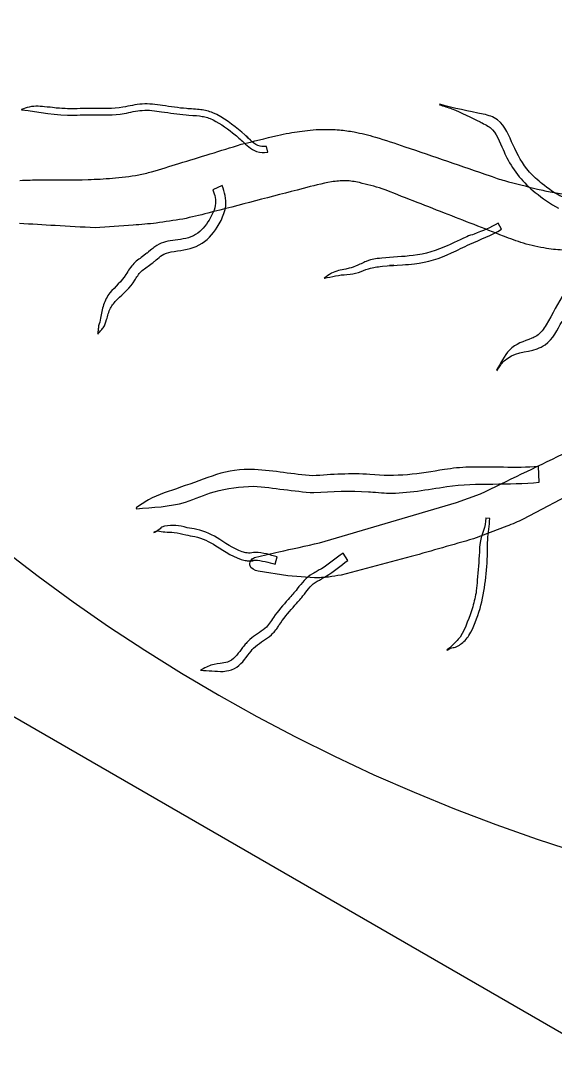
# Model space of a CAD drawing. Extents: x 5.1 to 86.3, y 5.1 to 86.3.
# Drawn here: x 22.6 to 33.89, y 5.13 to 26.99 of the extents above; entities that cross this region are included whole.
import ezdxf

# ---------------------------------------------------------------- set-up
doc = ezdxf.new("R2010")
doc.units = 0
doc.layers.add('View004', color=7, linetype='CONTINUOUS')

msp = doc.modelspace()

# ---------------------------------------------------------------- linework, layer by layer
at = {"layer": 'View004', "color": 1}
for p, q in [((31.451377, 25.218942), (31.448337, 25.208644)), ((31.448337, 25.208644), (31.448337, 25.208644)), ((22.613011, 25.110692), (22.613615, 25.105372)), ((22.613615, 25.105372), (22.613615, 25.105372)), ((27.788058, 24.327709), (27.787981, 24.327692)), ((27.819225, 24.20682), (27.788058, 24.327709)), ((26.659211, 23.412188), (26.659189, 23.412202)), ((26.852082, 23.50125), (26.659211, 23.412188)), ((32.759223, 22.582313), (32.687243, 22.707858)), ((32.687243, 22.707858), (32.687309, 22.707775)), ((29.01291, 21.550206), (29.015418, 21.54443)), ((29.015418, 21.54443), (29.015418, 21.54443)), ((24.223769, 20.367437), (24.228709, 20.365309)), ((24.228709, 20.365309), (24.228709, 20.365309)), ((32.655309, 19.604837), (32.6643, 19.598985)), ((32.6643, 19.598985), (32.6643, 19.598985)), ((33.53936, 17.56714), (33.539334, 17.567126)), ((33.556293, 17.238716), (33.53936, 17.56714)), ((34.992979, 17.392722), (33.214697, 16.454597)), ((31.803058, 16.807877), (32.313683, 16.991939)), ((25.035894, 16.69359), (25.041746, 16.67668)), ((25.041746, 16.67668), (25.041746, 16.67668)), ((28.912979, 15.95733), (31.803058, 16.807877)), ((32.422861, 16.478833), (32.422895, 16.478835)), ((32.51073, 16.472145), (32.422861, 16.478833)), ((25.407239, 16.1811), (25.409671, 16.175248)), ((25.409671, 16.175248), (25.409671, 16.175248)), ((32.870323, 16.307644), (32.165245, 16.040456)), ((29.408263, 15.735898), (29.408157, 15.73587)), ((29.512979, 15.586503), (29.408263, 15.735898)), ((27.97553, 15.505327), (28.019663, 15.658664)), ((28.019663, 15.658664), (28.019651, 15.658662)), ((30.850876, 15.667142), (29.367198, 15.276004)), ((28.239074, 15.262643), (27.615636, 15.354673)), ((28.80462, 15.215143), (28.239074, 15.262643)), ((31.601912, 13.695025), (31.60784, 13.686095)), ((31.60784, 13.686095), (31.60784, 13.686095)), ((26.398583, 13.270046), (26.400027, 13.26389)), ((26.400027, 13.26389), (26.400027, 13.26389))]:
    msp.add_line(p, q, dxfattribs=at)
at = {"layer": 'View004', "color": 7}
msp.add_line((34.831293, 5.132289), (16.003291, 16.002689), dxfattribs=at)
at = {"layer": 'View004', "color": 3}
msp.add_open_spline([(7.701295, 45.701241), (7.701295, 24.714421), (24.714474, 7.701243), (45.701294, 7.701243)], degree=3, dxfattribs=at)
at = {"layer": 'View004', "color": 1}
for points in [[(22.773662, 25.161939), (22.718448, 25.151406), (22.666562, 25.12777), (22.613011, 25.110692)], [(23.154428, 25.161738), (23.01256, 25.17519), (22.91499, 25.188976), (22.773662, 25.161939)], [(23.535121, 25.128222), (23.33005, 25.136323), (23.360253, 25.142221), (23.154428, 25.161738)], [(24.10707, 25.131262), (24.077795, 25.131075), (23.75518, 25.126018), (23.72473, 25.125562)], [(24.758839, 25.156266), (24.543642, 25.117384), (24.324389, 25.132653), (24.10707, 25.131262)], [(25.163646, 25.224217), (25.027473, 25.214945), (24.892484, 25.181961), (24.758839, 25.156266)], [(25.59454, 25.193597), (25.452173, 25.215842), (25.308078, 25.234052), (25.163646, 25.224217)], [(26.100456, 25.128321), (25.930612, 25.142555), (25.762935, 25.167977), (25.59454, 25.193597)], [(31.448337, 25.208644), (31.535307, 25.180151), (31.623672, 25.155603), (31.709251, 25.123171)], [(32.372974, 25.013929), (32.062101, 25.065518), (31.75596, 25.139082), (31.451377, 25.218942)], [(22.613615, 25.105372), (22.983666, 25.05848), (23.351795, 24.980485), (23.726876, 24.99127)], [(23.72473, 25.125562), (23.661529, 25.126398), (23.598281, 25.125699), (23.535121, 25.128222)], [(23.726876, 24.99127), (23.753454, 24.991672), (24.080461, 24.996742), (24.106907, 24.99697)], [(24.106907, 24.99697), (24.332764, 24.998414), (24.56061, 24.983959), (24.78417, 25.024907)], [(24.78417, 25.024907), (24.910129, 25.049121), (25.037875, 25.081596), (25.166103, 25.091521)], [(25.166103, 25.091521), (25.303112, 25.102139), (25.439384, 25.083078), (25.574542, 25.062938)], [(25.574542, 25.062938), (25.746291, 25.036292), (25.918033, 25.011577), (26.091216, 24.995936)], [(26.091216, 24.995936), (26.148998, 24.990692), (26.314448, 24.981435), (26.377327, 24.9736)], [(26.400152, 25.104852), (26.32142, 25.115226), (26.177688, 25.121845), (26.100456, 25.128321)], [(26.377327, 24.9736), (26.415707, 24.968812), (26.453578, 24.960611), (26.491703, 24.954136)], [(26.533919, 25.081026), (26.489329, 25.088968), (26.445054, 25.098939), (26.400152, 25.104852)], [(26.491703, 24.954136), (26.527795, 24.942311), (26.564845, 24.933092), (26.599979, 24.918667)], [(26.658592, 25.038853), (26.618061, 25.055642), (26.575476, 25.066966), (26.533919, 25.081026)], [(26.599979, 24.918667), (26.764601, 24.851088), (26.93467, 24.726041), (27.074966, 24.617317)], [(27.272745, 24.627411), (27.081071, 24.779943), (26.887496, 24.944034), (26.658592, 25.038853)], [(31.709251, 25.123171), (31.913647, 25.045702), (32.110002, 24.944185), (32.30571, 24.847611)], [(32.67257, 24.889356), (32.568956, 24.964953), (32.493509, 24.97686), (32.372974, 25.013929)], [(27.456632, 24.458248), (27.13819, 24.749726), (27.636986, 24.300797), (27.272745, 24.627411)], [(32.30571, 24.847611), (32.345701, 24.826414), (32.471984, 24.762885), (32.51544, 24.728983)], [(32.51544, 24.728983), (32.662347, 24.614386), (32.712667, 24.42024), (32.792251, 24.261141)], [(33.003764, 24.358657), (32.916665, 24.543507), (32.845689, 24.763053), (32.67257, 24.889356)], [(27.074966, 24.617317), (27.112046, 24.588582), (27.147584, 24.557916), (27.183888, 24.528211)], [(27.183888, 24.528211), (27.216538, 24.498943), (27.249431, 24.469949), (27.281842, 24.44042)], [(27.259425, 24.373734), (27.513374, 24.437787), (27.767598, 24.500709), (28.022546, 24.560673)], [(28.022546, 24.560673), (28.105086, 24.581185), (28.187856, 24.601166), (28.272323, 24.612087)], [(28.272323, 24.612087), (28.418574, 24.633861), (28.565175, 24.653545), (28.711835, 24.672332)], [(28.711835, 24.672332), (28.795613, 24.684203), (28.880219, 24.685997), (28.964664, 24.688566)], [(28.964664, 24.688566), (29.087317, 24.690694), (29.210236, 24.69001), (29.332457, 24.678496)], [(29.332457, 24.678496), (29.436244, 24.671352), (29.5388, 24.652435), (29.641277, 24.635206)], [(29.641277, 24.635206), (29.794936, 24.607975), (29.946382, 24.569747), (30.095813, 24.524973)], [(30.095813, 24.524973), (30.304798, 24.465731), (30.509194, 24.391919), (30.715503, 24.324217)], [(25.9418, 23.969223), (26.381008, 24.10406), (26.820217, 24.238897), (27.259425, 24.373734)], [(27.281842, 24.44042), (27.37161, 24.358638), (27.459336, 24.266744), (27.577141, 24.224855)], [(27.605128, 24.348645), (27.546722, 24.372798), (27.502201, 24.416536), (27.456632, 24.458248)], [(27.787981, 24.327692), (27.708724, 24.326476), (27.67985, 24.317736), (27.605128, 24.348645)], [(30.715503, 24.324217), (31.318221, 24.121745), (31.91828, 23.91148), (32.519617, 23.704962)], [(32.792251, 24.261141), (32.818813, 24.203898), (32.84295, 24.14546), (32.871938, 24.089402)], [(33.348057, 23.788674), (33.19976, 23.954451), (33.095466, 24.158273), (33.003764, 24.358657)], [(27.577141, 24.224855), (27.679551, 24.188436), (27.714107, 24.200831), (27.819225, 24.20682)], [(32.871938, 24.089402), (33.019536, 23.803976), (33.217924, 23.55521), (33.470922, 23.356031)], [(25.362193, 23.794503), (25.557032, 23.847186), (25.748501, 23.911292), (25.9418, 23.969223)], [(22.580204, 23.612156), (22.723638, 23.617932), (22.867151, 23.622826), (23.010727, 23.621162)], [(23.010727, 23.621162), (23.348447, 23.620545), (23.686194, 23.62101), (24.023834, 23.629256)], [(24.023834, 23.629256), (24.194094, 23.634576), (24.364118, 23.646021), (24.534113, 23.656783)], [(24.534113, 23.656783), (24.720121, 23.674803), (24.906065, 23.695437), (25.090153, 23.727965)], [(25.090153, 23.727965), (25.182035, 23.745095), (25.272626, 23.767887), (25.362193, 23.794503)], [(29.463528, 23.60551), (29.3637, 23.606498), (29.26422, 23.594117), (29.165381, 23.581053)], [(29.753193, 23.56472), (29.657366, 23.582846), (29.56162, 23.605639), (29.463528, 23.60551)], [(32.519617, 23.704962), (32.619904, 23.671895), (32.718072, 23.631858), (32.821104, 23.607833)], [(32.821104, 23.607833), (33.053078, 23.546159), (33.285477, 23.486033), (33.518377, 23.42799)], [(33.613521, 23.541511), (33.539467, 23.607273), (33.414615, 23.714271), (33.348057, 23.788674)], [(28.567509, 23.441699), (27.896846, 23.265996), (27.225373, 23.093401), (26.554365, 22.919022)], [(26.659189, 23.412202), (26.700017, 23.304626), (26.727126, 23.193688), (26.706606, 23.078255)], [(26.928906, 23.070638), (26.947283, 23.221159), (26.910787, 23.364031), (26.852082, 23.50125)], [(29.165381, 23.581053), (28.964153, 23.543349), (28.765299, 23.494316), (28.567509, 23.441699)], [(30.237099, 23.43558), (30.077588, 23.485147), (29.915204, 23.524383), (29.753193, 23.56472)], [(31.550835, 22.92219), (31.112923, 23.09332), (30.675011, 23.26445), (30.237099, 23.43558)], [(33.518377, 23.42799), (33.620448, 23.404779), (33.722523, 23.381592), (33.825981, 23.36532)], [(34.049025, 23.262145), (33.887618, 23.329573), (33.750962, 23.436137), (33.613521, 23.541511)], [(33.470922, 23.356031), (33.626799, 23.235886), (33.784219, 23.111914), (33.96362, 23.027509)], [(33.825981, 23.36532), (34.054032, 23.325412), (34.283323, 23.292428), (34.513209, 23.265202)], [(26.706606, 23.078255), (26.68411, 22.951725), (26.617158, 22.842452), (26.552859, 22.734093)], [(26.831612, 22.767937), (26.875487, 22.858151), (26.916632, 22.970149), (26.928906, 23.070638)], [(26.025927, 22.794334), (25.837923, 22.767065), (25.650407, 22.736209), (25.462045, 22.711544)], [(26.554365, 22.919022), (26.378219, 22.877458), (26.202073, 22.835897), (26.025927, 22.794334)], [(26.552859, 22.734093), (26.473442, 22.611679), (26.379011, 22.5054), (26.245214, 22.441448)], [(26.748647, 22.621), (26.776303, 22.669982), (26.807007, 22.717357), (26.831612, 22.767937)], [(32.802048, 22.433948), (32.385457, 22.597924), (31.967492, 22.758379), (31.550835, 22.92219)], [(23.326237, 22.65595), (23.074746, 22.670785), (22.823271, 22.685878), (22.571787, 22.700812)], [(24.171943, 22.613238), (23.889726, 22.620534), (23.608078, 22.640552), (23.326237, 22.65595)], [(24.973965, 22.665799), (24.707096, 22.641738), (24.439526, 22.62669), (24.171943, 22.613238)], [(25.462045, 22.711544), (25.300007, 22.68999), (25.13666, 22.681037), (24.973965, 22.665799)], [(26.370494, 22.248833), (26.53251, 22.334816), (26.651637, 22.468376), (26.748647, 22.621)], [(32.085391, 22.26424), (32.310834, 22.368611), (32.550014, 22.444319), (32.759223, 22.582313)], [(32.687309, 22.707775), (32.525578, 22.616256), (32.355239, 22.543551), (32.181218, 22.479462)], [(25.809215, 22.343296), (25.664872, 22.322806), (25.552327, 22.292094), (25.430752, 22.209848)], [(26.245214, 22.441448), (26.109063, 22.376369), (25.956301, 22.36349), (25.809215, 22.343296)], [(32.022783, 22.422355), (31.955478, 22.394554), (31.680102, 22.263201), (31.625138, 22.237201)], [(32.181218, 22.479462), (32.128528, 22.460089), (32.074678, 22.443772), (32.022783, 22.422355)], [(33.220638, 22.286342), (33.078919, 22.329054), (32.939311, 22.378587), (32.802048, 22.433948)], [(25.343104, 22.14024), (25.180436, 22.008307), (25.355674, 22.146396), (25.200283, 22.024935)], [(25.430752, 22.209848), (25.399851, 22.18894), (25.37208, 22.163746), (25.343104, 22.14024)], [(25.618826, 22.051616), (25.701647, 22.092109), (25.748475, 22.093773), (25.842507, 22.112241)], [(25.842507, 22.112241), (26.023472, 22.139411), (26.205875, 22.161466), (26.370494, 22.248833)], [(31.625138, 22.237201), (31.39039, 22.129354), (31.144507, 22.05768), (30.888398, 22.024805)], [(30.919295, 21.84877), (31.190855, 21.88411), (31.452227, 21.963278), (31.70043, 22.078529)], [(31.70043, 22.078529), (31.829048, 22.139815), (31.956118, 22.204352), (32.085391, 22.26424)], [(33.71092, 22.174579), (33.544933, 22.199036), (33.380541, 22.235349), (33.220638, 22.286342)], [(34.091417, 22.137347), (33.964218, 22.145411), (33.836579, 22.152099), (33.71092, 22.174579)], [(24.990671, 21.858052), (24.922302, 21.788344), (24.870279, 21.706927), (24.818168, 21.625093)], [(25.200283, 22.024935), (25.128896, 21.971423), (25.053494, 21.922107), (24.990671, 21.858052)], [(25.344659, 21.839489), (25.451181, 21.922076), (25.389986, 21.87302), (25.491041, 21.957625)], [(25.491041, 21.957625), (25.531276, 21.991316), (25.571006, 22.028237), (25.618826, 22.051616)], [(29.899952, 21.900454), (29.825693, 21.87298), (29.756454, 21.83324), (29.682843, 21.804062)], [(30.229523, 21.972677), (30.074109, 21.949087), (30.041897, 21.952932), (29.899952, 21.900454)], [(30.888398, 22.024805), (30.670446, 21.99683), (30.448398, 21.992612), (30.229523, 21.972677)], [(25.00835, 21.504758), (25.048272, 21.568332), (25.087928, 21.632508), (25.142186, 21.685313)], [(25.142186, 21.685313), (25.203267, 21.744752), (25.277819, 21.787353), (25.344659, 21.839489)], [(29.161954, 21.649898), (29.1088, 21.622569), (29.062594, 21.583436), (29.01291, 21.550206)], [(29.469919, 21.740085), (29.358268, 21.715955), (29.265829, 21.703202), (29.161954, 21.649898)], [(29.682843, 21.804062), (29.579679, 21.763166), (29.583409, 21.76835), (29.469919, 21.740085)], [(29.490299, 21.62501), (29.604852, 21.638227), (29.630728, 21.635559), (29.737189, 21.667973)], [(29.737189, 21.667973), (29.807374, 21.689337), (29.873306, 21.723286), (29.943788, 21.743829)], [(29.943788, 21.743829), (30.073397, 21.783227), (30.100712, 21.780871), (30.243805, 21.801346)], [(30.243805, 21.801346), (30.862966, 21.848283), (29.982425, 21.782764), (30.66582, 21.829162)], [(30.66582, 21.829162), (30.75037, 21.834938), (30.835258, 21.837841), (30.919295, 21.84877)], [(24.818168, 21.625093), (24.728634, 21.47756), (24.596043, 21.364891), (24.482019, 21.237366)], [(24.634357, 21.093818), (24.765521, 21.224969), (24.914206, 21.341297), (25.00835, 21.504758)], [(29.015418, 21.54443), (29.172103, 21.580583), (29.328987, 21.616638), (29.490299, 21.62501)], [(24.482019, 21.237366), (24.425498, 21.160777), (24.38059, 21.073593), (24.349822, 20.983349)], [(34.089859, 21.245024), (33.943613, 21.027315), (33.840199, 20.784668), (33.702313, 20.562186)], [(24.349822, 20.983349), (24.318883, 20.892608), (24.302482, 20.795272), (24.28523, 20.701265)], [(24.494125, 20.911821), (24.529412, 20.981764), (24.581958, 21.03666), (24.634357, 21.093818)], [(24.41158, 20.670206), (24.436713, 20.75082), (24.45588, 20.836009), (24.494125, 20.911821)], [(24.28523, 20.701265), (24.281658, 20.644265), (24.252763, 20.593404), (24.242541, 20.538132)], [(24.342253, 20.499229), (24.37532, 20.549168), (24.392975, 20.614377), (24.41158, 20.670206)], [(33.702313, 20.562186), (33.644743, 20.469299), (33.592595, 20.388723), (33.501898, 20.326339)], [(33.678217, 20.139318), (33.846723, 20.261681), (33.938893, 20.456364), (34.036029, 20.632905)], [(24.235093, 20.452127), (24.231977, 20.423817), (24.227569, 20.395666), (24.223769, 20.367437)], [(24.228709, 20.365309), (24.246523, 20.387357), (24.263836, 20.409822), (24.282167, 20.431444)], [(24.242541, 20.538132), (24.237297, 20.509837), (24.238209, 20.480729), (24.235093, 20.452127)], [(24.282167, 20.431444), (24.301692, 20.454472), (24.325586, 20.47405), (24.342253, 20.499229)], [(33.501898, 20.326339), (33.469826, 20.304276), (33.431643, 20.2928), (33.39651, 20.276035)], [(33.39651, 20.276035), (33.228377, 20.211853), (33.055913, 20.161786), (32.925915, 20.027639)], [(33.51138, 20.050797), (33.566989, 20.080308), (33.627276, 20.102325), (33.678217, 20.139318)], [(32.925915, 20.027639), (32.820847, 19.919221), (32.727377, 19.732738), (32.655309, 19.604837)], [(32.81465, 19.799493), (33.000612, 19.978407), (33.27899, 19.982117), (33.51138, 20.050797)], [(32.6643, 19.598985), (32.714415, 19.66582), (32.754448, 19.741575), (32.81465, 19.799493)], [(32.313683, 16.991939), (32.892527, 17.270601), (33.470871, 17.550296), (34.048917, 17.830611)], [(27.537723, 17.503072), (26.944577, 17.542721), (26.509513, 17.30571), (25.976021, 17.13123)], [(28.768083, 17.37208), (28.357131, 17.405664), (27.951184, 17.47861), (27.537723, 17.503072)], [(31.554991, 17.506607), (31.032072, 17.409911), (30.508857, 17.342165), (29.978122, 17.398573)], [(32.064744, 17.555946), (31.895835, 17.552374), (31.722013, 17.526785), (31.554991, 17.506607)], [(33.539334, 17.567126), (33.048588, 17.529795), (32.555423, 17.566138), (32.064744, 17.555946)], [(29.978122, 17.398573), (29.575198, 17.432492), (29.170519, 17.397737), (28.768083, 17.37208)], [(25.976021, 17.13123), (25.746297, 17.043621), (25.510228, 16.986485), (25.294616, 16.863747)], [(26.686688, 17.036314), (26.956544, 17.111683), (27.237666, 17.146471), (27.517281, 17.150314)], [(27.517281, 17.150314), (27.945916, 17.125964), (28.365357, 17.040084), (28.79273, 17.017836)], [(28.79273, 17.017836), (29.175235, 17.046625), (29.5607, 17.060107), (29.9438, 17.036357)], [(30.364118, 17.006451), (30.781064, 17.003867), (31.191179, 17.081965), (31.601329, 17.145727)], [(31.601329, 17.145727), (32.249696, 17.234206), (32.904965, 17.167684), (33.556293, 17.238716)], [(25.294616, 16.863747), (25.204911, 16.812682), (25.122135, 16.750308), (25.035894, 16.69359)], [(26.080834, 16.813982), (26.284837, 16.881949), (26.479595, 16.978472), (26.686688, 17.036314)], [(29.9438, 17.036357), (30.044116, 17.027891), (30.275163, 17.006998), (30.364118, 17.006451)], [(25.041746, 16.67668), (25.391569, 16.701966), (25.740663, 16.719742), (26.080834, 16.813982)], [(32.422895, 16.478835), (32.427683, 16.298554), (32.33256, 16.139614), (32.304734, 15.966651)], [(32.465958, 16.02106), (32.476576, 16.171633), (32.501663, 16.321388), (32.51073, 16.472145)], [(33.214697, 16.454597), (33.100685, 16.403829), (32.988336, 16.348763), (32.870323, 16.307644)], [(25.491623, 16.217079), (25.4656, 16.201035), (25.435368, 16.193093), (25.407239, 16.1811)], [(25.409671, 16.175248), (25.437722, 16.18661), (25.463752, 16.205983), (25.493832, 16.209334)], [(25.636268, 16.307209), (25.434097, 16.222565), (25.686937, 16.33754), (25.491623, 16.217079)], [(25.493832, 16.209334), (25.544045, 16.214958), (25.592314, 16.174116), (25.643912, 16.188077)], [(26.112295, 16.275585), (25.941565, 16.324225), (25.811066, 16.342952), (25.636268, 16.307209)], [(25.643912, 16.188077), (25.70988, 16.182757), (25.776859, 16.185189), (25.842561, 16.178205)], [(25.842561, 16.178205), (25.924757, 16.169434), (26.003476, 16.143655), (26.083604, 16.124914)], [(26.316286, 16.238398), (26.248927, 16.253902), (26.180273, 16.263083), (26.112295, 16.275585)], [(26.8053, 16.027859), (26.65413, 16.123946), (26.491202, 16.198158), (26.316286, 16.238398)], [(26.083604, 16.124914), (26.147527, 16.112328), (26.212196, 16.103428), (26.275775, 16.089186)], [(26.275775, 16.089186), (26.435119, 16.053489), (26.582761, 15.984164), (26.720054, 15.896651)], [(27.354308, 15.747142), (27.152589, 15.798959), (26.977443, 15.915314), (26.8053, 16.027859)], [(28.048966, 15.765226), (28.33712, 15.828587), (28.625012, 15.893129), (28.912979, 15.95733)], [(32.165245, 16.040456), (31.727098, 15.916107), (31.289146, 15.791043), (30.850876, 15.667142)], [(32.304734, 15.966651), (32.29452, 15.903168), (32.293289, 15.824125), (32.290515, 15.761619)], [(32.460334, 15.75564), (32.462538, 15.843249), (32.459731, 15.933569), (32.465958, 16.02106)], [(26.720054, 15.896651), (26.913862, 15.771489), (27.110262, 15.638429), (27.337283, 15.582892)], [(27.411179, 15.73977), (27.392057, 15.739939), (27.373263, 15.74471), (27.354308, 15.747142)], [(27.556069, 15.753427), (27.507558, 15.753829), (27.459688, 15.739352), (27.411179, 15.73977)], [(28.019651, 15.658662), (27.868123, 15.700477), (27.715174, 15.752074), (27.556069, 15.753427)], [(27.568809, 15.655342), (27.727613, 15.697157), (27.888886, 15.728758), (28.048966, 15.765226)], [(29.408157, 15.73587), (29.252457, 15.630959), (29.112301, 15.502887), (28.950176, 15.407392)], [(32.290515, 15.761619), (32.27986, 15.563391), (32.262334, 15.365617), (32.245112, 15.167881)], [(32.303789, 14.566337), (32.40162, 14.956344), (32.457924, 15.352788), (32.460334, 15.75564)], [(27.337283, 15.582892), (27.367585, 15.580232), (27.397772, 15.575209), (27.428189, 15.574912)], [(27.428189, 15.574912), (27.642763, 15.572784), (27.355169, 15.587202), (27.544182, 15.589352)], [(27.439285, 15.489195), (27.42556, 15.568613), (27.494104, 15.640429), (27.568809, 15.655342)], [(27.544182, 15.589352), (27.691606, 15.590948), (27.834659, 15.540294), (27.97553, 15.505327)], [(29.04961, 15.252182), (29.212991, 15.350506), (29.356709, 15.477853), (29.512979, 15.586503)], [(27.615636, 15.354673), (27.542866, 15.37172), (27.45574, 15.407509), (27.439285, 15.489195)], [(28.766824, 15.303288), (28.625563, 15.23054), (28.53764, 15.106502), (28.442614, 14.985453)], [(28.862516, 15.359892), (28.830619, 15.341029), (28.798722, 15.322158), (28.766824, 15.303288)], [(28.950176, 15.407392), (28.921539, 15.39052), (28.891739, 15.375723), (28.862516, 15.359892)], [(28.592484, 14.87388), (28.672177, 14.975992), (28.742384, 15.082052), (28.861453, 15.143657)], [(29.102979, 15.232957), (29.003624, 15.225357), (28.904169, 15.219482), (28.80462, 15.215143)], [(28.861453, 15.143657), (28.923742, 15.18057), (28.987575, 15.214846), (29.04961, 15.252182)], [(29.367198, 15.276004), (29.2795, 15.259352), (29.19143, 15.244988), (29.102979, 15.232957)], [(32.245112, 15.167881), (32.238652, 15.093697), (32.23578, 15.019097), (32.225444, 14.945353)], [(28.442614, 14.985453), (28.368879, 14.891527), (28.333347, 14.855055), (28.250841, 14.762735)], [(28.3919, 14.637412), (28.495719, 14.75471), (28.501524, 14.757334), (28.592484, 14.87388)], [(32.225444, 14.945353), (32.209316, 14.830334), (32.177305, 14.718083), (32.148266, 14.605983)], [(28.250841, 14.762735), (28.141939, 14.640931), (28.03441, 14.516469), (27.939929, 14.382887)], [(28.091262, 14.269136), (28.182079, 14.399151), (28.285866, 14.519764), (28.3919, 14.637412)], [(32.148266, 14.605983), (32.079197, 14.377404), (32.005028, 14.173073), (31.881913, 13.967525)], [(32.068892, 14.000408), (32.181791, 14.172516), (32.236303, 14.374437), (32.303789, 14.566337)], [(27.939929, 14.382887), (27.871423, 14.286023), (27.843705, 14.232688), (27.75958, 14.14837)], [(27.967545, 14.09128), (28.038818, 14.174902), (28.027973, 14.178534), (28.091262, 14.269136)], [(27.75958, 14.14837), (27.659072, 14.062294), (27.538845, 14.004626), (27.440394, 13.91568)], [(27.558567, 13.768595), (27.662734, 13.862034), (27.792656, 13.920033), (27.894912, 14.016002)], [(27.894912, 14.016002), (27.919126, 14.041097), (27.944928, 14.064741), (27.967545, 14.09128)], [(31.988482, 13.894789), (32.015288, 13.93), (32.044624, 13.963409), (32.068892, 14.000408)], [(27.440394, 13.91568), (27.367974, 13.850244), (27.347496, 13.81887), (27.28637, 13.743265)], [(27.432244, 13.626522), (27.485482, 13.693729), (27.494777, 13.711373), (27.558567, 13.768595)], [(31.740642, 13.817638), (31.623678, 13.701152), (31.732859, 13.784221), (31.601912, 13.695025)], [(31.881913, 13.967525), (31.747958, 13.800323), (31.883509, 13.959925), (31.740642, 13.817638)], [(31.783162, 13.755209), (31.875592, 13.789516), (31.913147, 13.832232), (31.988482, 13.894789)], [(27.28637, 13.743265), (27.203518, 13.641885), (27.129298, 13.515703), (27.007717, 13.454911)], [(27.112328, 13.301632), (27.249799, 13.373778), (27.339576, 13.50769), (27.432244, 13.626522)], [(31.60784, 13.686095), (31.632639, 13.70226), (31.654702, 13.723707), (31.682237, 13.73456)], [(31.682237, 13.73456), (31.714179, 13.747146), (31.750971, 13.74327), (31.783162, 13.755209)], [(26.646815, 13.380789), (26.575512, 13.359889), (26.463911, 13.301883), (26.398583, 13.270046)], [(26.852324, 13.414069), (26.82336, 13.409737), (26.667852, 13.386952), (26.646815, 13.380789)], [(27.007717, 13.454911), (26.954851, 13.428479), (26.909329, 13.42439), (26.852324, 13.414069)], [(26.400027, 13.26389), (26.55946, 13.258494), (26.717884, 13.239631), (26.87762, 13.242146)], [(26.87762, 13.242146), (26.984876, 13.255355), (27.012679, 13.24929), (27.112328, 13.301632)]]:
    msp.add_open_spline(points, degree=3, dxfattribs=at)

doc.saveas('drawing.dxf')
